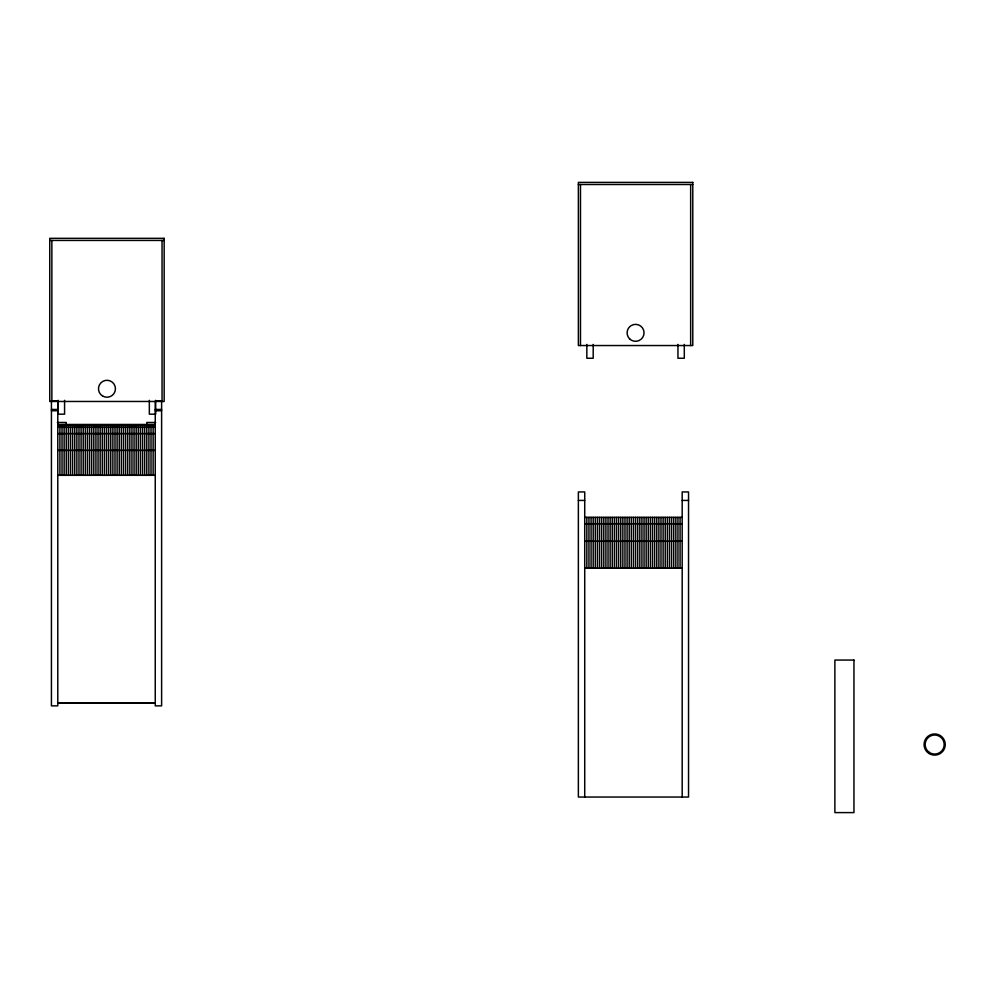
<?xml version="1.0" encoding="UTF-8"?>
<svg xmlns="http://www.w3.org/2000/svg" width="995" height="995" viewBox="0 0 995 995"><rect width="100%" height="100%" fill="white"/><g stroke="black" fill="none" stroke-linecap="round" stroke-linejoin="round"><path stroke-width="1.49" d="M578.369 184.51L692.781 184.51M49.75 240.442L164.163 240.442M51.429 401.022L57.785 401.022M161.613 401.022L155.257 401.022L155.257 705.853L161.613 705.853L161.613 400.761M51.429 409.455L57.785 409.455M155.257 409.455L161.613 409.455M51.429 410.748L57.785 410.748M155.257 410.748L161.613 410.748M57.362 422.477L66.267 422.477L66.267 475.312M155.68 422.477L146.775 422.477L146.775 475.312M57.785 424.504L155.257 424.504M57.785 424.716L155.257 424.716M57.785 427.29L155.257 427.29M57.785 433.609L155.257 433.609M57.785 450.374L155.257 450.374M57.785 475.312L155.257 475.312M578.369 500.423L584.724 500.423M682.184 500.423L688.54 500.423M584.724 517.363L682.184 517.363M584.724 523.718L682.184 523.718M584.724 541.292L682.184 541.292M584.724 568.22L682.184 568.22M57.785 702.756L155.257 702.756M57.785 702.967L155.257 702.967M690.654 184.51L690.654 345.539M684.299 344.394L684.299 358.25L677.943 358.25L677.943 344.394M682.184 797.045L682.184 491.94L688.54 491.94L688.54 797.045L578.369 797.045L578.369 491.94L584.724 491.94L584.724 797.045M680.07 517.363L680.07 568.22M677.943 517.363L677.943 568.22M675.829 517.363L675.829 568.22M673.714 517.363L673.714 568.22M671.588 517.363L671.588 568.22M669.473 517.363L669.473 568.22M667.359 517.363L667.359 568.22M665.232 517.363L665.232 568.22M663.118 517.363L663.118 568.22M660.991 517.363L660.991 568.22M658.877 517.363L658.877 568.22M656.762 517.363L656.762 568.22M654.635 517.363L654.635 568.22M652.521 517.363L652.521 568.22M650.407 517.363L650.407 568.22M648.28 517.363L648.28 568.22M646.165 517.363L646.165 568.22M644.051 517.363L644.051 568.22M641.924 517.363L641.924 568.22M639.81 517.363L639.81 568.22M637.696 517.363L637.696 568.22M635.569 517.363L635.569 568.22M633.454 517.363L633.454 568.22M631.327 517.363L631.327 568.22M629.213 517.363L629.213 568.22M627.099 517.363L627.099 568.22M624.972 517.363L624.972 568.22M622.858 517.363L622.858 568.22M620.743 517.363L620.743 568.22M618.616 517.363L618.616 568.22M616.502 517.363L616.502 568.22M614.388 517.363L614.388 568.22M612.261 517.363L612.261 568.22M610.146 517.363L610.146 568.22M608.032 517.363L608.032 568.22M605.905 517.363L605.905 568.22M603.791 517.363L603.791 568.22M601.664 517.363L601.664 568.22M599.55 517.363L599.55 568.22M597.435 517.363L597.435 568.22M595.308 517.363L595.308 568.22M593.194 344.394L593.194 358.25L586.839 358.25L586.839 344.394M593.194 517.363L593.194 568.22M591.08 517.363L591.08 568.22M588.953 517.363L588.953 568.22M586.839 517.363L586.839 568.22M580.483 184.51L580.483 345.539M162.048 240.442L162.048 401.47M155.693 400.338L155.693 414.181L149.337 414.181L149.337 400.338M153.13 424.716L153.13 475.312M151.016 424.716L151.016 475.312M148.902 424.716L148.902 475.312M144.661 424.716L144.661 475.312M142.546 424.716L142.546 475.312M140.419 424.716L140.419 475.312M138.305 424.716L138.305 475.312M136.191 424.716L136.191 475.312M134.064 424.716L134.064 475.312M131.949 424.716L131.949 475.312M129.823 424.716L129.823 475.312M127.708 424.716L127.708 475.312M125.594 424.716L125.594 475.312M123.467 424.716L123.467 475.312M121.353 424.716L121.353 475.312M119.238 424.716L119.238 475.312M117.111 424.716L117.111 475.312M114.997 424.716L114.997 475.312M112.883 424.716L112.883 475.312M110.756 424.716L110.756 475.312M108.642 424.716L108.642 475.312M106.527 424.716L106.527 475.312M104.4 424.716L104.4 475.312M102.286 424.716L102.286 475.312M100.172 424.716L100.172 475.312M98.045 424.716L98.045 475.312M95.93 424.716L95.93 475.312M93.804 424.716L93.804 475.312M91.689 424.716L91.689 475.312M89.575 424.716L89.575 475.312M87.448 424.716L87.448 475.312M85.334 424.716L85.334 475.312M83.219 424.716L83.219 475.312M81.093 424.716L81.093 475.312M78.978 424.716L78.978 475.312M76.864 424.716L76.864 475.312M74.737 424.716L74.737 475.312M72.623 424.716L72.623 475.312M70.508 424.716L70.508 475.312M68.381 424.716L68.381 475.312M64.575 400.338L64.575 414.181L58.22 414.181L58.22 400.338M64.14 424.716L64.14 475.312M62.026 424.716L62.026 475.312M59.911 424.716L59.911 475.312M57.785 400.761L57.785 705.853L51.429 705.853L51.429 400.761M51.864 240.442L51.864 401.47M692.781 182.396L578.369 182.396L578.369 345.539L692.781 345.539L692.781 182.396M164.163 238.327L49.75 238.327L49.75 401.47L164.163 401.47L164.163 238.327M853.959 660.058L834.88 660.058L834.88 812.604L853.959 812.604L853.959 660.058M102.721 396.097A8.47 8.47 0 0 0 115.432 388.759A8.47 8.47 0 0 0 102.721 381.421A8.47 8.47 0 0 0 102.721 396.097M929.056 753.526A10.597 10.597 0 0 0 945.25 744.907A10.597 10.597 0 0 0 929.691 735.181A10.597 10.597 0 0 0 929.056 753.526M928.932 752.158A9.54 9.54 0 0 0 944.131 745.69A9.54 9.54 0 0 0 930.934 735.765A9.54 9.54 0 0 0 928.932 752.158M629.574 338.822A8.47 8.47 0 0 0 643.753 335.017A8.47 8.47 0 0 0 633.38 324.644A8.47 8.47 0 0 0 629.574 338.822"/></g></svg>
